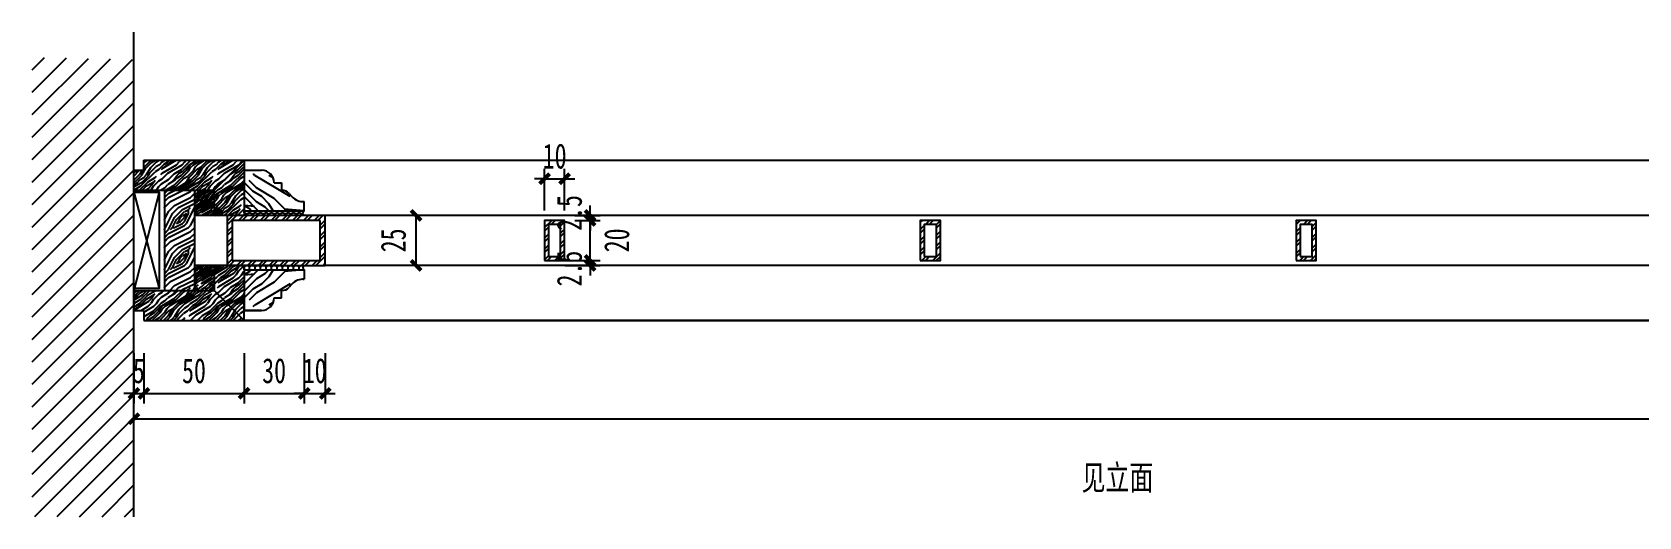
# Model space of a CAD drawing. Header units: millimetres. Extents: x 3104083 to 3173399, y -3165492 to -3044687.
# Drawn here: x 3117554 to 3118356, y -3051331 to -3051089 of the extents above; entities that cross this region are included whole.
import ezdxf

# ---------------------------------------------------------------- set-up
doc = ezdxf.new("R2010")
doc.units = ezdxf.units.MM
doc.header["$LTSCALE"] = 500
doc.header["$MEASUREMENT"] = 0
doc.header["$PDMODE"] = 2
doc.layers.get('0').update_dxf_attribs({"linetype": 'CONTINUOUS'})
doc.layers.get('DEFPOINTS').update_dxf_attribs({"linetype": 'CONTINUOUS'})
for name, color, linetype in [('2', 3, 'CONTINUOUS'), ('D-节点填充', 250, 'CONTINUOUS'), ('D-造型粗线', 4, 'CONTINUOUS'), ('D-造型细线', 146, 'CONTINUOUS')]:
    doc.layers.add(name, color=color, linetype=linetype)
doc.styles.add('DIM', font='SimSun.ttf', dxfattribs={"width": 0.7})
doc.dimstyles.new('00-5', dxfattribs={"dimscale": 5, "dimtxt": 2.5, "dimasz": 1, "dimexe": 1, "dimexo": 1, "dimgap": 1, "dimtad": 1, "dimdec": 0, "dimzin": 0, "dimdsep": 46, "dimtxsty": 'DIM', "dimblk": 'ARCHTICK', "dimcen": 0, "dimclrd": 5, "dimclre": 5, "dimclrt": 35, "dimadec": 0, "dimazin": 0, "dimtfac": 0.5, "dimtdec": 0, "dimtix": 1, "dimtmove": 2, "dimatfit": 2, "dimldrblk": 'A', "dimfxl": 0, "dimtolj": 1, "dimtzin": 0, "dimlwd": -1, "dimlwe": -1, "dimarcsym": 0})
pattern_1 = [(45, (3117604.681, -3051232.757), (-8.4853, 8.4853), [2.4, -3.6, 1.2, -4.8]), (45, (3117610.409, -3051226.605), (-8.4853, 8.4853), [2.4, -9.6]), (45, (3117609.136, -3051227.03), (-8.4853, 8.4853), [1.2, -10.8]), (45, (3117604.257, -3051231.484), (-8.4853, 8.4853), [0.6, -8.4, 0.6, -2.4]), (45, (3117606.803, -3051228.09), (-8.4853, 8.4853), [2.4, -3.6, 0.6, -5.4]), (45, (3117604.469, -3051229.999), (-8.4853, 8.4853), [1.8, -10.2]), (45, (3117606.378, -3051227.666), (-8.4853, 8.4853), [3.6, -8.4]), (45, (3117603.62, -3051229.999), (-8.4853, 8.4853), [2.4, -9.6]), (45, (3117606.803, -3051226.393), (-8.4853, 8.4853), [6, -6]), (45, (3117603.833, -3051228.514), (-8.4853, 8.4853), [1.2, -3.6, 2.4, -4.8]), (45, (3117609.56, -3051222.363), (-8.4853, 8.4853), [2.4, -9.6]), (45, (3117607.651, -3051223.847), (-8.4853, 8.4853), [1.2, -10.8]), (45, (3117605.742, -3051225.332), (-8.4853, 8.4853), [1.2, -10.8]), (45, (3117601.287, -3051229.363), (-8.4853, 8.4853), [2.4, -9.6]), (45, (3117605.318, -3051224.908), (-8.4853, 8.4853), [2.4, -9.6]), (45, (3117604.893, -3051224.484), (-8.4853, 8.4853), [2.4, -2.4, 2.4, -4.8]), (45, (3117602.772, -3051225.757), (-8.4853, 8.4853), [1.2, -6, 2.4, -2.4]), (45, (3117604.257, -3051223.847), (-8.4853, 8.4853), [3.6, -8.4]), (45, (3117603.833, -3051223.423), (-8.4853, 8.4853), [2.4, -9.6]), (45, (3117600.226, -3051226.605), (-8.4853, 8.4853), [3.6, -4.8, 1.2, -2.4]), (45, (3117599.802, -3051226.181), (-8.4853, 8.4853), [6, -6]), (45, (3117604.681, -3051220.878), (-8.4853, 8.4853), [1.2, -10.8]), (45, (3117601.923, -3051223.211), (-8.4853, 8.4853), [2.4, -9.6]), (45, (3117600.014, -3051224.696), (-8.4853, 8.4853), [1.2, -4.8, 1.2, -4.8]), (45, (3117598.954, -3051225.332), (-8.4853, 8.4853), [1.2, -3.6, 2.4, -4.8]), (45, (3117600.439, -3051223.423), (-8.4853, 8.4853), [1.2, -6, 1.2, -3.6]), (45, (3117601.923, -3051221.514), (-8.4853, 8.4853), [3.6, -8.4]), (45, (3117598.105, -3051224.484), (-8.4853, 8.4853), [2.4, -9.6]), (45, (3117602.136, -3051220.029), (-8.4853, 8.4853), [1.2, -10.8]), (45, (3117603.62, -3051218.12), (-8.4853, 8.4853), [1.2, -10.8]), (59.036, (3117609.9845, -3051226.181), (8.48528, 8.48528), [1.236, -48.2413]), (59.036, (3117608.9238, -3051223.4232), (8.48528, 8.48528), [1.236, -48.2413]), (59.036, (3117602.984, -3051219.1805), (8.48528, 8.48528), [1.236, -48.2413]), (59.0362, (3117603.6205, -3051224.908), (8.48528, 8.48528), [1.236, -48.2413]), (59.036, (3117604.0448, -3051221.9383), (8.48528, 8.48528), [1.236, -48.2413]), (59.036, (3117605.5297, -3051221.726), (8.48528, 8.48528), [1.236, -48.2413]), (59.0362, (3117599.8022, -3051224.4839), (8.48528, 8.48528), [1.236, -48.2413]), (59.036, (3117603.6205, -3051221.514), (8.48528, 8.48528), [1.236, -48.2413]), (59.036, (3117608.4996, -3051222.999), (8.48528, 8.48528), [2.472, -47.0053]), (59.036, (3117607.0146, -3051223.211), (8.48528, 8.48528), [2.472, -47.0053]), (59.036, (3117606.5904, -3051222.7868), (8.48528, 8.48528), [2.472, -47.0053]), (210.9638, (3117606.8025, -3051228.09), (-8.48528, -8.48528), [1.236, -2.472, 1.236, -44.53327]), (210.9638, (3117603.8327, -3051228.5144), (-8.48528, -8.48528), [1.236, -48.2413]), (210.9638, (3117600.0143, -3051224.696), (-8.48528, -8.48528), [2.472, -47.0053]), (239.036, (3117610.4088, -3051226.6052), (-8.48528, -8.48528), [1.236, -48.2413]), (30.964, (3117612.1058, -3051224.908), (8.48528, 8.48528), [1.236, -48.2413]), (30.964, (3117606.5904, -3051224.4839), (8.48528, 8.48528), [1.236, -48.2413]), (30.964, (3117606.8025, -3051221.302), (8.48528, 8.48528), [1.236, -48.2413]), (30.9638, (3117602.772, -3051224.0596), (8.48528, 8.48528), [1.236, -48.2413]), (30.9638, (3117600.8628, -3051223.8475), (8.48528, 8.48528), [1.236, -48.2413]), (30.9638, (3117601.287, -3051222.5747), (8.48528, 8.48528), [1.236, -48.2413]), (30.9638, (3117602.772, -3051224.0596), (8.48528, 8.48528), [1.236, -48.2413]), (30.964, (3117604.0448, -3051220.2412), (8.48528, 8.48528), [4.944, -44.5333]), (30.9638, (3117604.6812, -3051231.06), (8.48528, 8.48528), [4.944, -44.5333]), (30.9638, (3117604.8933, -3051229.575), (8.48528, 8.48528), [4.944, -44.5333]), (30.9638, (3117605.3176, -3051228.3022), (8.48528, 8.48528), [1.236, -2.472, 2.472, -43.29727]), (30.9638, (3117604.6812, -3051227.6658), (8.48528, 8.48528), [2.472, -2.472, 2.472, -42.06127]), (30.9638, (3117602.984, -3051227.6658), (8.48528, 8.48528), [4.944, -44.5333]), (30.9638, (3117601.4992, -3051227.878), (8.48528, 8.48528), [4.944, -44.5333]), (30.9638, (3117601.075, -3051227.4537), (8.48528, 8.48528), [4.944, -44.5333]), (30.964, (3117604.469, -3051218.9684), (8.48528, 8.48528), [1.236, -48.2413]), (30.964, (3117604.469, -3051217.2714), (8.48528, 8.48528), [2.472, -47.0053]), (30.964, (3117599.8022, -3051222.7868), (8.48528, 8.48528), [2.472, -47.0053]), (30.9638, (3117606.3782, -3051231.06), (8.48528, 8.48528), [4.944, -44.5333]), (30.964, (3117605.5297, -3051220.029), (8.48528, 8.48528), [3.708, -45.7693]), (30.964, (3117607.0146, -3051219.817), (8.48528, 8.48528), [7.416, -42.0613])]
pattern_2 = [(225, (155081.7494, -124383.8827), (2.6940768363, -2.6940768363), []), (225, (155079.9533, -124383.8827), (2.6940768363, -2.6940768363), [])]

# ---------------------------------------------------------------- blocks, each defined once
blk = doc.blocks.new('_ArchTick')
at = {"color": 0, "linetype": 'ByBlock', "const_width": 0.4}
blk.add_lwpolyline([(-0.5, -0.5), (0.5, 0.5)], dxfattribs=at)
blk = doc.blocks.new('*D5')
at = {"layer": 'D-造型细线', "color": 5, "ltscale": 100}
for p, q in [((3117604.68, -3051249.17), (3117604.68, -3051274.17)), ((3117609.68, -3051249.17), (3117609.68, -3051274.17)), ((3117604.68, -3051269.17), (3117599.68, -3051269.17)), ((3117604.68, -3051269.17), (3117609.68, -3051269.17)), ((3117609.68, -3051269.17), (3117614.68, -3051269.17))]:
    blk.add_line(p, q, dxfattribs=at)
at = {"layer": 'DEFPOINTS', "color": 0, "ltscale": 100}
for p in [(3117604.68, -3051238.48), (3117609.68, -3051232.76), (3117609.68, -3051269.17)]:
    blk.add_point(p, dxfattribs=at)
at = {"layer": 'D-造型细线', "color": 5, "ltscale": 100, "xscale": 5, "yscale": 5, "zscale": 5}
blk.add_blockref('_ArchTick', (3117604.68, -3051269.17), dxfattribs=at)
at = {"layer": 'D-造型细线', "color": 5, "ltscale": 100, "xscale": 5, "yscale": 5, "zscale": 5, "rotation": 180}
blk.add_blockref('_ArchTick', (3117609.68, -3051269.17), dxfattribs=at)
at = {"layer": 'D-造型细线', "color": 35, "ltscale": 100, "insert": (3117607.18, -3051257.92), "char_height": 12.5, "attachment_point": 5, "style": 'DIM'}
blk.add_mtext('\\A1;5', dxfattribs=at)
blk = doc.blocks.new('A')
for p, q in [((-0.37, 0), (-2.13, 0)), ((-1.44, 1.15), (-1.09, 1.44)), ((-1.44, 1.15), (-0.37, 0)), ((-1.44, -1.15), (-0.37, 0)), ((-1.09, 1.44), (0, 0)), ((-1.09, -1.44), (0, 0)), ((-1.44, -1.15), (-1.09, -1.44))]:
    blk.add_line(p, q)
for points in [[(-1.44, 1.15), (-1.09, 1.44), (-0.37, 0), (0, 0)], [(-1.44, -1.15), (-1.09, -1.44), (-0.37, 0), (0, 0)]]:
    blk.add_solid(points)
blk = doc.blocks.new('*D6')
at = {"layer": 'D-造型细线', "color": 5, "ltscale": 100}
for p, q in [((3117609.68, -3051249.17), (3117609.68, -3051274.17)), ((3117659.68, -3051249.17), (3117659.68, -3051274.17)), ((3117609.68, -3051269.17), (3117659.68, -3051269.17))]:
    blk.add_line(p, q, dxfattribs=at)
at = {"layer": 'DEFPOINTS', "color": 0, "ltscale": 100}
for p in [(3117609.68, -3051232.76), (3117659.68, -3051232.76), (3117659.68, -3051269.17)]:
    blk.add_point(p, dxfattribs=at)
at = {"layer": 'D-造型细线', "color": 5, "ltscale": 100, "xscale": 5, "yscale": 5, "zscale": 5, "rotation": 180}
blk.add_blockref('_ArchTick', (3117609.68, -3051269.17), dxfattribs=at)
at = {"layer": 'D-造型细线', "color": 5, "ltscale": 100, "xscale": 5, "yscale": 5, "zscale": 5}
blk.add_blockref('_ArchTick', (3117659.68, -3051269.17), dxfattribs=at)
at = {"layer": 'D-造型细线', "color": 35, "ltscale": 100, "insert": (3117634.68, -3051257.92), "char_height": 12.5, "attachment_point": 5, "style": 'DIM'}
blk.add_mtext('\\A1;50', dxfattribs=at)
blk = doc.blocks.new('*D7')
at = {"layer": 'D-造型细线', "color": 5, "ltscale": 100}
for p, q in [((3117659.68, -3051249.17), (3117659.68, -3051274.17)), ((3117689.68, -3051249.17), (3117689.68, -3051274.17)), ((3117659.68, -3051269.17), (3117689.68, -3051269.17))]:
    blk.add_line(p, q, dxfattribs=at)
at = {"layer": 'DEFPOINTS', "color": 0, "ltscale": 100}
for p in [(3117689.68, -3051212.13), (3117659.68, -3051232.76), (3117689.68, -3051269.17)]:
    blk.add_point(p, dxfattribs=at)
at = {"layer": 'D-造型细线', "color": 5, "ltscale": 100, "xscale": 5, "yscale": 5, "zscale": 5, "rotation": 180}
blk.add_blockref('_ArchTick', (3117659.68, -3051269.17), dxfattribs=at)
at = {"layer": 'D-造型细线', "color": 5, "ltscale": 100, "xscale": 5, "yscale": 5, "zscale": 5}
blk.add_blockref('_ArchTick', (3117689.68, -3051269.17), dxfattribs=at)
at = {"layer": 'D-造型细线', "color": 35, "ltscale": 100, "insert": (3117674.68, -3051257.92), "char_height": 12.5, "attachment_point": 5, "style": 'DIM'}
blk.add_mtext('\\A1;30', dxfattribs=at)
blk = doc.blocks.new('*D8')
at = {"layer": 'D-造型细线', "color": 5, "ltscale": 100}
for p, q in [((3117689.68, -3051249.17), (3117689.68, -3051274.17)), ((3117700.18, -3051249.17), (3117700.18, -3051274.17)), ((3117689.68, -3051269.17), (3117684.68, -3051269.17)), ((3117689.68, -3051269.17), (3117700.18, -3051269.17)), ((3117700.18, -3051269.17), (3117705.18, -3051269.17))]:
    blk.add_line(p, q, dxfattribs=at)
at = {"layer": 'DEFPOINTS', "color": 0, "ltscale": 100}
for p in [(3117700.18, -3051205.26), (3117689.68, -3051212.13), (3117700.18, -3051269.17)]:
    blk.add_point(p, dxfattribs=at)
at = {"layer": 'D-造型细线', "color": 5, "ltscale": 100, "xscale": 5, "yscale": 5, "zscale": 5}
blk.add_blockref('_ArchTick', (3117689.68, -3051269.17), dxfattribs=at)
at = {"layer": 'D-造型细线', "color": 5, "ltscale": 100, "xscale": 5, "yscale": 5, "zscale": 5, "rotation": 180}
blk.add_blockref('_ArchTick', (3117700.18, -3051269.17), dxfattribs=at)
at = {"layer": 'D-造型细线', "color": 35, "ltscale": 100, "insert": (3117694.93, -3051257.92), "char_height": 12.5, "attachment_point": 5, "style": 'DIM'}
blk.add_mtext('\\A1;10', dxfattribs=at)
blk = doc.blocks.new('*D13')
at = {"layer": 'D-造型细线', "color": 5, "ltscale": 100}
for p, q in [((3117745.49, -3051180.26), (3117740.49, -3051180.26)), ((3117745.49, -3051205.26), (3117745.49, -3051180.26)), ((3117745.49, -3051205.26), (3117740.49, -3051205.26))]:
    blk.add_line(p, q, dxfattribs=at)
at = {"layer": 'DEFPOINTS', "color": 0, "ltscale": 100}
for p in [(3117745.49, -3051180.26), (3117745.49, -3051180.26), (3117745.49, -3051205.26)]:
    blk.add_point(p, dxfattribs=at)
at = {"layer": 'D-造型细线', "color": 5, "ltscale": 100, "xscale": 5, "yscale": 5, "zscale": 5}
for p, rotation in [((3117745.49, -3051180.26), 90), ((3117745.49, -3051205.26), 270)]:
    blk.add_blockref('_ArchTick', p, dxfattribs=dict(at, rotation=rotation))
at = {"layer": 'D-造型细线', "color": 35, "ltscale": 100, "insert": (3117734.24, -3051192.76), "char_height": 12.5, "attachment_point": 5, "rotation": 90, "style": 'DIM'}
blk.add_mtext('\\A1;25', dxfattribs=at)
blk = doc.blocks.new('*D16')
at = {"layer": 'D-造型细线', "color": 5, "ltscale": 100}
for p, q in [((3117832.35, -3051202.76), (3117832.35, -3051197.76)), ((3117819.89, -3051202.76), (3117837.35, -3051202.76)), ((3117819.89, -3051205.26), (3117837.35, -3051205.26)), ((3117832.35, -3051205.26), (3117832.35, -3051202.76)), ((3117832.35, -3051205.26), (3117832.35, -3051210.26))]:
    blk.add_line(p, q, dxfattribs=at)
at = {"layer": 'DEFPOINTS', "color": 0, "ltscale": 100}
for p in [(3117814.89, -3051202.76), (3117814.89, -3051205.26), (3117832.35, -3051202.76)]:
    blk.add_point(p, dxfattribs=at)
at = {"layer": 'D-造型细线', "color": 5, "ltscale": 100, "xscale": 5, "yscale": 5, "zscale": 5}
for p, rotation in [((3117832.35, -3051202.76), 270), ((3117832.35, -3051205.26), 90)]:
    blk.add_blockref('_ArchTick', p, dxfattribs=dict(at, rotation=rotation))
at = {"layer": 'D-造型细线', "color": 35, "ltscale": 100, "insert": (3117822.1, -3051206.83), "char_height": 12.5, "attachment_point": 5, "rotation": 90, "style": 'DIM'}
blk.add_mtext('\\A1;2.5', dxfattribs=at)
blk = doc.blocks.new('*D17')
at = {"layer": 'D-造型细线', "color": 5, "ltscale": 100}
for p, q in [((3117824.68, -3051182.76), (3117837.35, -3051182.76)), ((3117832.35, -3051202.76), (3117832.35, -3051182.76)), ((3117819.89, -3051202.76), (3117837.35, -3051202.76))]:
    blk.add_line(p, q, dxfattribs=at)
at = {"layer": 'DEFPOINTS', "color": 0, "ltscale": 100}
for p in [(3117819.68, -3051182.76), (3117832.35, -3051182.76), (3117814.89, -3051202.76)]:
    blk.add_point(p, dxfattribs=at)
at = {"layer": 'D-造型细线', "color": 5, "ltscale": 100, "xscale": 5, "yscale": 5, "zscale": 5}
for p, rotation in [((3117832.35, -3051182.76), 90), ((3117832.35, -3051202.76), 270)]:
    blk.add_blockref('_ArchTick', p, dxfattribs=dict(at, rotation=rotation))
at = {"layer": 'D-造型细线', "color": 35, "ltscale": 100, "insert": (3117845.72, -3051192.76), "char_height": 12.5, "attachment_point": 5, "rotation": 90, "style": 'DIM'}
blk.add_mtext('\\A1;20', dxfattribs=at)
blk = doc.blocks.new('*D18')
at = {"layer": 'D-造型细线', "color": 5, "ltscale": 100}
for p, q in [((3117832.35, -3051180.26), (3117832.35, -3051175.26)), ((3117824.68, -3051180.26), (3117837.35, -3051180.26)), ((3117824.68, -3051182.76), (3117837.35, -3051182.76)), ((3117832.35, -3051182.76), (3117832.35, -3051180.26)), ((3117832.35, -3051182.76), (3117832.35, -3051187.76))]:
    blk.add_line(p, q, dxfattribs=at)
at = {"layer": 'DEFPOINTS', "color": 0, "ltscale": 100}
for p in [(3117819.68, -3051180.26), (3117819.68, -3051182.76), (3117832.35, -3051180.26)]:
    blk.add_point(p, dxfattribs=at)
at = {"layer": 'D-造型细线', "color": 5, "ltscale": 100, "xscale": 5, "yscale": 5, "zscale": 5}
for p, rotation in [((3117832.35, -3051180.26), 270), ((3117832.35, -3051182.76), 90)]:
    blk.add_blockref('_ArchTick', p, dxfattribs=dict(at, rotation=rotation))
at = {"layer": 'D-造型细线', "color": 35, "ltscale": 100, "insert": (3117822.1, -3051179.06), "char_height": 12.5, "attachment_point": 5, "rotation": 90, "style": 'DIM'}
blk.add_mtext('\\A1;2.5', dxfattribs=at)
blk = doc.blocks.new('*D92')
at = {"layer": 'D-造型细线', "color": 5, "ltscale": 100}
for p, q in [((3119144.68, -3051261.83), (3119144.68, -3051286.83)), ((3117604.68, -3051282.24), (3117604.68, -3051276.83)), ((3117604.68, -3051281.83), (3119144.68, -3051281.83))]:
    blk.add_line(p, q, dxfattribs=at)
at = {"layer": 'DEFPOINTS', "color": 0, "ltscale": 100}
for p in [(3119144.68, -3051232.76), (3117604.68, -3051287.24), (3119144.68, -3051281.83)]:
    blk.add_point(p, dxfattribs=at)
at = {"layer": 'D-造型细线', "color": 5, "ltscale": 100, "xscale": 5, "yscale": 5, "zscale": 5, "rotation": 180}
blk.add_blockref('_ArchTick', (3117604.68, -3051281.83), dxfattribs=at)
at = {"layer": 'D-造型细线', "color": 5, "ltscale": 100, "xscale": 5, "yscale": 5, "zscale": 5}
blk.add_blockref('_ArchTick', (3119144.68, -3051281.83), dxfattribs=at)
at = {"layer": 'D-造型细线', "color": 35, "ltscale": 100, "insert": (3118095.57, -3051311.89), "char_height": 12.5, "attachment_point": 5, "style": 'DIM'}
blk.add_mtext('\\A1;见立面', dxfattribs=at)
blk = doc.blocks.new('*D810')
at = {"layer": 'D-造型细线', "color": 5, "ltscale": 100}
for p, q in [((3117809.68, -3051177.76), (3117809.68, -3051157)), ((3117819.68, -3051177.76), (3117819.68, -3051157)), ((3117809.68, -3051162), (3117804.68, -3051162)), ((3117809.68, -3051162), (3117819.68, -3051162)), ((3117819.68, -3051162), (3117824.68, -3051162))]:
    blk.add_line(p, q, dxfattribs=at)
at = {"layer": 'DEFPOINTS', "color": 0, "ltscale": 100}
for p in [(3117819.68, -3051162), (3117809.68, -3051182.76), (3117819.68, -3051182.76)]:
    blk.add_point(p, dxfattribs=at)
at = {"layer": 'D-造型细线', "color": 5, "ltscale": 100, "xscale": 5, "yscale": 5, "zscale": 5}
blk.add_blockref('_ArchTick', (3117809.68, -3051162), dxfattribs=at)
at = {"layer": 'D-造型细线', "color": 5, "ltscale": 100, "xscale": 5, "yscale": 5, "zscale": 5, "rotation": 180}
blk.add_blockref('_ArchTick', (3117819.68, -3051162), dxfattribs=at)
at = {"layer": 'D-造型细线', "color": 35, "ltscale": 100, "insert": (3117814.68, -3051150.75), "char_height": 12.5, "attachment_point": 5, "style": 'DIM'}
blk.add_mtext('\\A1;10', dxfattribs=at)

msp = doc.modelspace()

# ---------------------------------------------------------------- hatches: boundary and pattern name
at = {"layer": '2', "ltscale": 100}
h = msp.add_hatch(dxfattribs=at)
h.set_pattern_fill('ANSI31', color=251, scale=5, style=0)
h.set_pattern_definition([(45, (0, 0), (-5.612660076, 5.612660076), [])])
h.paths.add_polyline_path([(3117553.906, -3051101.275), (3117604.681, -3051102.373), (3117604.681, -3051330.862), (3117553.906, -3051330.681)])
h = msp.add_hatch(dxfattribs=at)
h.set_pattern_fill('木纹面6', color=251, scale=20, style=0, pattern_type=2)
h.set_pattern_definition([(0, (4, -206.377), (20, 20), [1, -19]), (90, (12, -199.377), (-20, 20), [2, -18]), (45, (8, -201.377), (2e-15, 20), [1.414, -4.242, 1.414, -2.828, 9.9, -8.486271246]), (45, (3, -207.377), (2e-15, 20), [1.4142, -2.8284, 1.4142, -22.62747124]), (45, (10, -205.377), (2e-15, 20), [1.4142, -26.87007124]), (45, (12, -206.377), (2e-15, 20), [1.4142, -26.87007124]), (45, (9, -204.377), (2e-15, 20), [1.4142, -26.87007124]), (45, (8, -203.377), (2e-15, 20), [2.8284, -25.45587124]), (45, (13, -188.377), (2e-15, 20), [2.8284, -25.45587124]), (45, (6, -202.377), (2e-15, 20), [5.6568, -22.62747124]), (45, (5, -201.377), (2e-15, 20), [5.6568, -22.62747124]), (45, (18, -195.377), (2e-15, 20), [5.6568, -22.62747124]), (45, (4, -199.377), (2e-15, 20), [4.24264, -24.04163124]), (45, (0, -196.377), (2e-15, 20), [4.24264, -24.04163124]), (45, (2, -198.377), (2e-15, 20), [4.24264, -24.04163124]), (45, (15, -192.377), (2e-15, 20), [7.071068, -21.21320324]), (45, (13, -191.377), (2e-15, 20), [7.071068, -21.21320324]), (45, (15, -196.377), (2e-15, 20), [9.89949492, -18.3847763]), (26.5650512, (6, -204.377), (20, 8e-09), [2.2360678, -42.4852916]), (26.5650512, (10, -198.377), (20, 8e-09), [2.2360678, -42.4852916]), (26.5650512, (9, -200.377), (20, 8e-09), [2.2360678, -42.4852916]), (26.5650512, (5, -206.377), (20, 8e-09), [4.472136, -40.24922354]), (26.5650512, (9, -197.377), (20, 8e-09), [6.70820392, -38.01315562]), (26.5650512, (7, -196.377), (20, 8e-09), [8.9442719, -35.77708764]), (26.5650512, (5, -195.377), (20, 8e-09), [8.9442719, -35.77708764]), (26.5650512, (2, -189.377), (20, 8e-09), [8.9442719, -35.77708764]), (26.5650512, (2, -191.377), (20, 8e-09), [11.18034, -33.54101954]), (26.5650512, (3, -193.377), (20, 8e-09), [11.18034, -33.54101954]), (63.43494882, (10, -201.377), (1e-09, 20), [2.2360678, -42.4852916]), (63.43494882, (7, -203.377), (1e-09, 20), [2.2360678, -42.4852916]), (63.43494882, (4, -206.377), (1e-09, 20), [4.472136, -40.24922354]), (63.43494882, (10, -203.377), (1e-09, 20), [4.472136, -40.24922354]), (63.43494882, (2, -207.377), (1e-09, 20), [6.70820392, -38.01315562]), (63.43494882, (0, -207.377), (1e-09, 20), [8.9442719, -35.77708764]), (63.43494882, (18, -206.377), (1e-09, 20), [8.9442719, -35.77708764]), (63.43494882, (11, -204.377), (1e-09, 20), [8.9442719, -35.77708764]), (63.43494882, (15, -206.377), (1e-09, 20), [11.18034, -33.54101954]), (63.43494882, (13, -205.377), (1e-09, 20), [11.18034, -33.54101954])])
h.paths.add_polyline_path([(3117634.95, -3051167.757), (3117619.95, -3051167.757), (3117619.95, -3051217.757), (3117634.95, -3051217.757), (3117634.95, -3051205.257)])
at = {"layer": 'D-节点填充', "ltscale": 0.15}
h = msp.add_hatch(dxfattribs=at)
h.set_pattern_fill('PANEL', color=256, scale=50, angle=-135, style=0, pattern_type=2)
h.set_pattern_definition([(175, (3117689.68, -3051178.007), (4.36, 49.81), [10, -15, 5, -20]), (135, (3117665.816, -3051152.374), (35.355, 35.355), [10, -40]), (135, (3117671.12, -3051154.14), (35.355, 35.355), [5, -45]), (135, (3117691.45, -3051172.704), (35.355, 35.355), [2.5, -35, 2.5, -10]), (135, (3117680.84, -3051158.56), (35.355, 35.355), [10, -15, 2.5, -22.5]), (135, (3117690.565, -3051166.517), (35.355, 35.355), [7.5, -42.5]), (135, (3117682.61, -3051156.794), (35.355, 35.355), [15, -35]), (135, (3117694.1, -3051166.517), (35.355, 35.355), [10, -40]), (135, (3117680.84, -3051151.49), (35.355, 35.355), [25, -25]), (135, (3117693.217, -3051160.33), (35.355, 35.355), [5, -15, 10, -20]), (135, (3117669.35, -3051134.697), (35.355, 35.355), [10, -40]), (135, (3117677.307, -3051140.884), (35.355, 35.355), [5, -45]), (135, (3117685.26, -3051147.07), (35.355, 35.355), [5, -45]), (135, (3117703.823, -3051163.865), (35.355, 35.355), [10, -40]), (135, (3117687.03, -3051145.303), (35.355, 35.355), [10, -40]), (135, (3117688.797, -3051143.536), (35.355, 35.355), [10, -10, 10, -20]), (135, (3117697.636, -3051148.84), (35.355, 35.355), [5, -25, 10, -10]), (135, (3117691.45, -3051140.884), (35.355, 35.355), [15, -35]), (135, (3117693.217, -3051139.116), (35.355, 35.355), [10, -40]), (135, (3117708.243, -3051152.374), (35.355, 35.355), [15, -20, 5, -10]), (135, (3117710.01, -3051150.607), (35.355, 35.355), [25, -25]), (135, (3117689.68, -3051128.51), (35.355, 35.355), [5, -45]), (135, (3117701.17, -3051138.23), (35.355, 35.355), [10, -40]), (135, (3117709.127, -3051144.42), (35.355, 35.355), [5, -20, 5, -20]), (135, (3117713.546, -3051147.07), (35.355, 35.355), [5, -15, 10, -20]), (135, (3117707.36, -3051139.116), (35.355, 35.355), [5, -25, 5, -15]), (135, (3117701.17, -3051131.16), (35.355, 35.355), [15, -35]), (135, (3117717.08, -3051143.536), (35.355, 35.355), [10, -40]), (135, (3117700.29, -3051124.974), (35.355, 35.355), [5, -45]), (135, (3117694.1, -3051117.02), (35.355, 35.355), [5, -45]), (120.964, (3117667.584, -3051150.607), (-35.3553, 35.3553), [5.15, -201.005]), (120.964, (3117672.004, -3051139.116), (-35.3553, 35.3553), [5.15, -201.005]), (120.964, (3117696.752, -3051121.438), (-35.3553, 35.3553), [5.15, -201.005]), (120.964, (3117694.1, -3051145.303), (-35.3553, 35.3553), [5.15, -201.005]), (120.964, (3117692.333, -3051132.929), (-35.3553, 35.3553), [5.15, -201.005]), (120.964, (3117686.146, -3051132.045), (-35.3553, 35.3553), [5.15, -201.005]), (120.964, (3117710.01, -3051143.536), (-35.3553, 35.3553), [5.15, -201.005]), (120.964, (3117694.1, -3051131.161), (-35.3553, 35.3553), [5.15, -201.005]), (120.964, (3117673.771, -3051137.348), (-35.3553, 35.3553), [10.3, -195.855]), (120.964, (3117679.958, -3051138.232), (-35.3553, 35.3553), [10.3, -195.855]), (120.964, (3117681.726, -3051136.464), (-35.3553, 35.3553), [10.3, -195.855]), (329.036, (3117680.842, -3051158.562), (35.3553, -35.3553), [5.15, -10.3, 5.15, -185.5553]), (329.036, (3117693.217, -3051160.329), (35.3553, -35.3553), [5.15, -201.005]), (329.036, (3117709.127, -3051144.42), (35.3553, -35.3553), [10.3, -195.855]), (300.964, (3117665.816, -3051152.374), (35.3553, -35.3553), [5.15, -201.005]), (149.036, (3117658.745, -3051145.303), (-35.3553, 35.3553), [5.15, -201.005]), (149.036, (3117681.726, -3051143.536), (-35.3553, 35.3553), [5.15, -201.005]), (149.036, (3117680.842, -3051130.277), (-35.3553, 35.3553), [5.15, -201.005]), (149.036, (3117697.636, -3051141.768), (-35.3553, 35.3553), [5.15, -201.005]), (149.036, (3117705.591, -3051140.884), (-35.3553, 35.3553), [5.15, -201.005]), (149.036, (3117703.823, -3051135.58), (-35.3553, 35.3553), [5.15, -201.005]), (149.036, (3117697.636, -3051141.768), (-35.3553, 35.3553), [5.15, -201.005]), (149.036, (3117692.333, -3051125.858), (-35.3553, 35.3553), [20.6, -185.555]), (149.036, (3117689.681, -3051170.936), (-35.3553, 35.3553), [20.6, -185.555]), (149.036, (3117688.797, -3051164.749), (-35.3553, 35.3553), [20.6, -185.555]), (149.036, (3117687.03, -3051159.445), (-35.3553, 35.3553), [5.15, -10.3, 10.3, -180.4053]), (149.036, (3117689.681, -3051156.794), (-35.3553, 35.3553), [10.3, -10.3, 10.3, -175.2553]), (149.036, (3117696.752, -3051156.794), (-35.3553, 35.3553), [20.6, -185.555]), (149.036, (3117702.94, -3051157.678), (-35.3553, 35.3553), [20.6, -185.555]), (149.036, (3117704.707, -3051155.91), (-35.3553, 35.3553), [20.6, -185.555]), (149.036, (3117690.565, -3051120.555), (-35.3553, 35.3553), [5.15, -201.005]), (149.036, (3117690.565, -3051113.484), (-35.3553, 35.3553), [10.3, -195.855]), (149.036, (3117710.01, -3051136.464), (-35.3553, 35.3553), [10.3, -195.855]), (149.036, (3117682.61, -3051170.936), (-35.3553, 35.3553), [20.6, -185.555]), (149.036, (3117686.146, -3051124.974), (-35.3553, 35.3553), [15.45, -190.705]), (149.036, (3117679.958, -3051124.09), (-35.3553, 35.3553), [30.9, -175.255])])
h.paths.add_polyline_path([(3117659.681, -3051164.007), (3117662.181, -3051164.007, -1), (3117674.681, -3051164.007), (3117678.431, -3051164.007), (3117678.431, -3051167.757, -0.2272617), (3117682.131, -3051169.328, 0.0076863), (3117683.62, -3051170.967, 0.2228721), (3117689.681, -3051173.382), (3117689.681, -3051178.007), (3117659.681, -3051178.007)])
h = msp.add_hatch(dxfattribs=at)
h.set_pattern_fill('ANSI32', color=256, scale=0.8, angle=180, style=0)
h.set_pattern_definition(pattern_2)
h.paths.add_polyline_path([(3117700.178, -3051180.257), (3117651.199, -3051180.257), (3117651.199, -3051205.257), (3117700.178, -3051205.257)])
h.paths.add_polyline_path([(3117697.678, -3051182.757), (3117653.699, -3051182.757), (3117653.699, -3051202.757), (3117697.678, -3051202.757)], flags=16)
h = msp.add_hatch(dxfattribs=at)
h.set_pattern_fill('ANSI32', color=256, scale=0.8, angle=180, style=0)
h.set_pattern_definition(pattern_2)
h.paths.add_polyline_path([(3117809.681, -3051202.757), (3117819.681, -3051202.757), (3117819.681, -3051182.757), (3117809.681, -3051182.757)])
h.paths.add_polyline_path([(3117811.681, -3051200.757), (3117817.681, -3051200.757), (3117817.681, -3051184.757), (3117811.681, -3051184.757)], flags=16)
h = msp.add_hatch(dxfattribs=at)
h.set_pattern_fill('ANSI32', color=256, scale=0.8, angle=180, style=0)
h.set_pattern_definition(pattern_2)
h.paths.add_polyline_path([(3117997.181, -3051202.757), (3118007.181, -3051202.757), (3118007.181, -3051182.757), (3117997.181, -3051182.757)])
h.paths.add_polyline_path([(3117999.181, -3051200.757), (3118005.181, -3051200.757), (3118005.181, -3051184.757), (3117999.181, -3051184.757)], flags=16)
h = msp.add_hatch(dxfattribs=at)
h.set_pattern_fill('ANSI32', color=256, scale=0.8, angle=180, style=0)
h.set_pattern_definition(pattern_2)
h.paths.add_polyline_path([(3118184.681, -3051202.757), (3118194.681, -3051202.757), (3118194.681, -3051182.757), (3118184.681, -3051182.757)])
h.paths.add_polyline_path([(3118186.681, -3051200.757), (3118192.681, -3051200.757), (3118192.681, -3051184.757), (3118186.681, -3051184.757)], flags=16)
h = msp.add_hatch(dxfattribs=at)
h.set_pattern_fill('PANEL', color=256, scale=50, angle=-135, style=0, pattern_type=2)
h.set_pattern_definition([(185, (3117689.68, -3051207.507), (4.36, -49.81), [10, -15, 5, -20]), (225, (3117665.816, -3051233.14), (35.355, -35.355), [10, -40]), (225, (3117671.12, -3051231.37), (35.355, -35.355), [5, -45]), (225, (3117691.45, -3051212.81), (35.355, -35.355), [2.5, -35, 2.5, -10]), (225, (3117680.84, -3051226.95), (35.355, -35.355), [10, -15, 2.5, -22.5]), (225, (3117690.565, -3051218.997), (35.355, -35.355), [7.5, -42.5]), (225, (3117682.61, -3051228.72), (35.355, -35.355), [15, -35]), (225, (3117694.1, -3051218.997), (35.355, -35.355), [10, -40]), (225, (3117680.84, -3051234.024), (35.355, -35.355), [25, -25]), (225, (3117693.217, -3051225.185), (35.355, -35.355), [5, -15, 10, -20]), (225, (3117669.35, -3051250.817), (35.355, -35.355), [10, -40]), (225, (3117677.307, -3051244.63), (35.355, -35.355), [5, -45]), (225, (3117685.26, -3051238.443), (35.355, -35.355), [5, -45]), (225, (3117703.823, -3051221.65), (35.355, -35.355), [10, -40]), (225, (3117687.03, -3051240.21), (35.355, -35.355), [10, -40]), (225, (3117688.797, -3051241.98), (35.355, -35.355), [10, -10, 10, -20]), (225, (3117697.636, -3051236.675), (35.355, -35.355), [5, -25, 10, -10]), (225, (3117691.45, -3051244.63), (35.355, -35.355), [15, -35]), (225, (3117693.217, -3051246.4), (35.355, -35.355), [10, -40]), (225, (3117708.243, -3051233.14), (35.355, -35.355), [15, -20, 5, -10]), (225, (3117710.01, -3051234.907), (35.355, -35.355), [25, -25]), (225, (3117689.68, -3051257.004), (35.355, -35.355), [5, -45]), (225, (3117701.17, -3051247.28), (35.355, -35.355), [10, -40]), (225, (3117709.127, -3051241.095), (35.355, -35.355), [5, -20, 5, -20]), (225, (3117713.546, -3051238.443), (35.355, -35.355), [5, -15, 10, -20]), (225, (3117707.36, -3051246.4), (35.355, -35.355), [5, -25, 5, -15]), (225, (3117701.17, -3051254.353), (35.355, -35.355), [15, -35]), (225, (3117717.08, -3051241.98), (35.355, -35.355), [10, -40]), (225, (3117700.29, -3051260.54), (35.355, -35.355), [5, -45]), (225, (3117694.1, -3051268.495), (35.355, -35.355), [5, -45]), (239.036, (3117667.584, -3051234.907), (-35.3553, -35.3553), [5.15, -201.005]), (239.036, (3117672.004, -3051246.398), (-35.3553, -35.3553), [5.15, -201.005]), (239.036, (3117696.752, -3051264.076), (-35.3553, -35.3553), [5.15, -201.005]), (239.036, (3117694.1, -3051240.211), (-35.3553, -35.3553), [5.15, -201.005]), (239.036, (3117692.333, -3051252.585), (-35.3553, -35.3553), [5.15, -201.005]), (239.036, (3117686.146, -3051253.469), (-35.3553, -35.3553), [5.15, -201.005]), (239.036, (3117710.01, -3051241.978), (-35.3553, -35.3553), [5.15, -201.005]), (239.036, (3117694.1, -3051254.353), (-35.3553, -35.3553), [5.15, -201.005]), (239.036, (3117673.771, -3051248.166), (-35.3553, -35.3553), [10.3, -195.855]), (239.036, (3117679.958, -3051247.282), (-35.3553, -35.3553), [10.3, -195.855]), (239.036, (3117681.726, -3051249.05), (-35.3553, -35.3553), [10.3, -195.855]), (30.964, (3117680.842, -3051226.952), (35.3553, 35.3553), [5.15, -10.3, 5.15, -185.5553]), (30.964, (3117693.217, -3051225.185), (35.3553, 35.3553), [5.15, -201.005]), (30.964, (3117709.127, -3051241.095), (35.3553, 35.3553), [10.3, -195.855]), (59.036, (3117665.816, -3051233.14), (35.3553, 35.3553), [5.15, -201.005]), (210.964, (3117658.745, -3051240.211), (-35.3553, -35.3553), [5.15, -201.005]), (210.964, (3117681.726, -3051241.978), (-35.3553, -35.3553), [5.15, -201.005]), (210.964, (3117680.842, -3051255.237), (-35.3553, -35.3553), [5.15, -201.005]), (210.964, (3117697.636, -3051243.746), (-35.3553, -35.3553), [5.15, -201.005]), (210.964, (3117705.591, -3051244.63), (-35.3553, -35.3553), [5.15, -201.005]), (210.964, (3117703.823, -3051249.933), (-35.3553, -35.3553), [5.15, -201.005]), (210.964, (3117697.636, -3051243.746), (-35.3553, -35.3553), [5.15, -201.005]), (210.964, (3117692.333, -3051259.656), (-35.3553, -35.3553), [20.6, -185.555]), (210.964, (3117689.681, -3051214.578), (-35.3553, -35.3553), [20.6, -185.555]), (210.964, (3117688.797, -3051220.765), (-35.3553, -35.3553), [20.6, -185.555]), (210.964, (3117687.03, -3051226.069), (-35.3553, -35.3553), [5.15, -10.3, 10.3, -180.4053]), (210.964, (3117689.681, -3051228.72), (-35.3553, -35.3553), [10.3, -10.3, 10.3, -175.2553]), (210.964, (3117696.752, -3051228.72), (-35.3553, -35.3553), [20.6, -185.555]), (210.964, (3117702.94, -3051227.836), (-35.3553, -35.3553), [20.6, -185.555]), (210.964, (3117704.707, -3051229.604), (-35.3553, -35.3553), [20.6, -185.555]), (210.964, (3117690.565, -3051264.96), (-35.3553, -35.3553), [5.15, -201.005]), (210.964, (3117690.565, -3051272.03), (-35.3553, -35.3553), [10.3, -195.855]), (210.964, (3117710.01, -3051249.05), (-35.3553, -35.3553), [10.3, -195.855]), (210.964, (3117682.61, -3051214.578), (-35.3553, -35.3553), [20.6, -185.555]), (210.964, (3117686.146, -3051260.54), (-35.3553, -35.3553), [15.45, -190.705]), (210.964, (3117679.958, -3051261.424), (-35.3553, -35.3553), [30.9, -175.255])])
h.paths.add_polyline_path([(3117659.681, -3051221.507), (3117662.181, -3051221.507, 1), (3117674.681, -3051221.507), (3117678.431, -3051221.507), (3117678.431, -3051217.757, 0.2272617), (3117682.131, -3051216.186, -0.0076863), (3117683.62, -3051214.547, -0.2228721), (3117689.681, -3051212.132), (3117689.681, -3051207.507), (3117659.681, -3051207.507)])
at = {"layer": 'D-造型细线', "ltscale": 100}
h = msp.add_hatch(dxfattribs=at)
h.set_pattern_fill('FB木纹中SC300', color=251, scale=5, angle=45, style=0, pattern_type=2)
h.set_pattern_definition([(45, (3117604.681, -3051232.757), (-14.142, 14.142), [4, -6, 2, -8]), (45, (3117614.227, -3051222.504), (-14.142, 14.142), [4, -16]), (45, (3117612.106, -3051223.211), (-14.142, 14.142), [2, -18]), (45, (3117603.974, -3051230.636), (-14.142, 14.142), [1, -14, 1, -4]), (45, (3117608.217, -3051224.979), (-14.142, 14.142), [4, -6, 1, -9]), (45, (3117604.328, -3051228.16), (-14.142, 14.142), [3, -17]), (45, (3117607.51, -3051224.272), (-14.142, 14.142), [6, -14]), (45, (3117602.913, -3051228.16), (-14.142, 14.142), [4, -16]), (45, (3117608.217, -3051222.15), (-14.142, 14.142), [10, -10]), (45, (3117603.267, -3051225.686), (-14.142, 14.142), [2, -6, 4, -8]), (45, (3117612.813, -3051215.433), (-14.142, 14.142), [4, -16]), (45, (3117609.63, -3051217.908), (-14.142, 14.142), [2, -18]), (45, (3117606.449, -3051220.383), (-14.142, 14.142), [2, -18]), (45, (3117599.024, -3051227.1), (-14.142, 14.142), [4, -16]), (45, (3117605.742, -3051219.676), (-14.142, 14.142), [4, -16]), (45, (3117605.035, -3051218.968), (-14.142, 14.142), [4, -4, 4, -8]), (45, (3117601.5, -3051221.09), (-14.142, 14.142), [2, -10, 4, -4]), (45, (3117603.974, -3051217.908), (-14.142, 14.142), [6, -14]), (45, (3117603.267, -3051217.2), (-14.142, 14.142), [4, -16]), (45, (3117597.257, -3051222.504), (-14.142, 14.142), [6, -8, 2, -4]), (45, (3117596.55, -3051221.797), (-14.142, 14.142), [10, -10]), (45, (3117604.681, -3051212.958), (-14.142, 14.142), [2, -18]), (45, (3117600.085, -3051216.847), (-14.142, 14.142), [4, -16]), (45, (3117596.903, -3051219.322), (-14.142, 14.142), [2, -8, 2, -8]), (45, (3117595.135, -3051220.383), (-14.142, 14.142), [2, -6, 4, -8]), (45, (3117597.61, -3051217.2), (-14.142, 14.142), [2, -10, 2, -6]), (45, (3117600.085, -3051214.019), (-14.142, 14.142), [6, -14]), (45, (3117593.721, -3051218.968), (-14.142, 14.142), [4, -16]), (45, (3117600.439, -3051211.544), (-14.142, 14.142), [2, -18]), (45, (3117602.913, -3051208.362), (-14.142, 14.142), [2, -18]), (59.036, (3117613.52, -3051221.797), (14.14214, 14.14214), [2.06, -80.402]), (59.036, (3117611.7523, -3051217.2007), (14.14214, 14.14214), [2.06, -80.402]), (59.036, (3117601.853, -3051210.1296), (14.14214, 14.14214), [2.06, -80.402]), (59.036, (3117602.9134, -3051219.6755), (14.14214, 14.14214), [2.06, -80.402]), (59.036, (3117603.6205, -3051214.726), (14.14214, 14.14214), [2.06, -80.402]), (59.036, (3117606.0954, -3051214.372), (14.14214, 14.14214), [2.06, -80.402]), (59.036, (3117596.5495, -3051218.9684), (14.14214, 14.14214), [2.06, -80.402]), (59.036, (3117602.9134, -3051214.0187), (14.14214, 14.14214), [2.06, -80.402]), (59.036, (3117611.045, -3051216.4935), (14.14214, 14.14214), [4.12, -78.342]), (59.036, (3117608.5703, -3051216.847), (14.14214, 14.14214), [4.12, -78.342]), (59.036, (3117607.863, -3051216.14), (14.14214, 14.14214), [4.12, -78.342]), (210.964, (3117608.2167, -3051224.979), (-14.14214, -14.14214), [2.06, -4.12, 2.06, -74.2221]), (210.964, (3117603.267, -3051225.686), (-14.14214, -14.14214), [2.06, -80.402]), (210.964, (3117596.903, -3051219.322), (-14.14214, -14.14214), [4.12, -78.342]), (239.036, (3117614.227, -3051222.504), (-14.14214, -14.14214), [2.06, -80.402]), (30.964, (3117617.0556, -3051219.6755), (14.14214, 14.14214), [2.06, -80.402]), (30.964, (3117607.863, -3051218.9684), (14.14214, 14.14214), [2.06, -80.402]), (30.964, (3117608.2167, -3051213.665), (14.14214, 14.14214), [2.06, -80.402]), (30.964, (3117601.499, -3051218.2613), (14.14214, 14.14214), [2.06, -80.402]), (30.964, (3117598.317, -3051217.908), (14.14214, 14.14214), [2.06, -80.402]), (30.964, (3117599.0243, -3051215.7864), (14.14214, 14.14214), [2.06, -80.402]), (30.964, (3117601.499, -3051218.2613), (14.14214, 14.14214), [2.06, -80.402]), (30.964, (3117603.6205, -3051211.8974), (14.14214, 14.14214), [8.24, -74.222]), (30.964, (3117604.681, -3051229.9286), (14.14214, 14.14214), [8.24, -74.222]), (30.964, (3117605.0347, -3051227.4537), (14.14214, 14.14214), [8.24, -74.222]), (30.964, (3117605.742, -3051225.3324), (14.14214, 14.14214), [2.06, -4.12, 4.12, -72.1621]), (30.964, (3117604.681, -3051224.2717), (14.14214, 14.14214), [4.12, -4.12, 4.12, -70.1021]), (30.964, (3117601.853, -3051224.2717), (14.14214, 14.14214), [8.24, -74.222]), (30.964, (3117599.378, -3051224.6253), (14.14214, 14.14214), [8.24, -74.222]), (30.964, (3117598.671, -3051223.918), (14.14214, 14.14214), [8.24, -74.222]), (30.964, (3117604.3276, -3051209.776), (14.14214, 14.14214), [2.06, -80.402]), (30.964, (3117604.3276, -3051206.9476), (14.14213, 14.14214), [4.12, -78.342]), (30.964, (3117596.5495, -3051216.14), (14.14213, 14.14214), [4.12, -78.342]), (30.964, (3117607.5096, -3051229.9286), (14.14214, 14.14214), [8.24, -74.222]), (30.964, (3117606.0954, -3051211.544), (14.14214, 14.14214), [6.18, -76.282]), (30.964, (3117608.5703, -3051211.1902), (14.14214, 14.14214), [12.36, -70.102])])
h.paths.add_polyline_path([(3117644.681, -3051167.757), (3117644.681, -3051180.257), (3117659.681, -3051180.257), (3117659.681, -3051157.757), (3117659.681, -3051152.757), (3117609.681, -3051152.757), (3117609.681, -3051157.757), (3117604.681, -3051157.757), (3117604.681, -3051167.757)])
h.paths.add_polyline_path([(3117644.681, -3051217.757), (3117604.681, -3051217.757), (3117604.681, -3051227.757), (3117609.681, -3051227.757), (3117609.681, -3051232.757), (3117659.681, -3051232.757), (3117659.681, -3051227.757), (3117659.681, -3051222.757), (3117659.681, -3051205.257), (3117651.199, -3051205.257), (3117644.681, -3051205.257)])
h = msp.add_hatch(dxfattribs=at)
h.set_pattern_fill('FB木纹中SC300', color=251, scale=3, angle=45, style=0, pattern_type=2)
h.set_pattern_definition(pattern_1)
h.paths.add_polyline_path([(3117634.95, -3051180.257), (3117644.681, -3051180.257), (3117644.681, -3051167.757), (3117634.95, -3051167.757)])
h = msp.add_hatch(dxfattribs=at)
h.set_pattern_fill('HONEY', color=251, angle=90, style=0)
h.set_pattern_definition([(90, (3117659.6812, -3051207.507), (-1.374815, 2.38125), [1.5875, -3.175]), (210, (3117659.6812, -3051207.507), (-1.374815, -2.38125), [1.5875, -3.175]), (150, (3117659.6812, -3051207.507), (-2.74963, 3e-07), [-3.175, 1.5875])])
h.paths.add_polyline_path([(3117659.681, -3051178.007), (3117659.681, -3051180.257), (3117689.681, -3051180.257, -0.5555556), (3117689.681, -3051178.007)])
h.paths.add_polyline_path([(3117689.681, -3051207.507, -0.5555556), (3117689.681, -3051205.257), (3117659.681, -3051205.257), (3117659.681, -3051207.507)])
h = msp.add_hatch(dxfattribs=at)
h.set_pattern_fill('FB木纹中SC300', color=251, scale=3, angle=45, style=0, pattern_type=2)
h.set_pattern_definition(pattern_1)
h.paths.add_polyline_path([(3117644.681, -3051217.757), (3117644.681, -3051205.257), (3117634.95, -3051205.257), (3117634.95, -3051217.757)])

# ---------------------------------------------------------------- linework, layer by layer
at = {"layer": '2', "color": 3, "ltscale": 100}
for p, q in [((3117604.681, -3051330.862), (3117604.681, -3051088.745)), ((3117604.681, -3051157.757), (3117609.681, -3051157.757)), ((3117604.681, -3051167.757), (3117604.681, -3051157.757)), ((3117609.681, -3051157.757), (3117609.681, -3051152.757)), ((3117609.681, -3051152.757), (3117659.681, -3051152.757)), ((3117659.681, -3051152.757), (3117659.681, -3051157.757)), ((3117659.681, -3051157.757), (3117668.431, -3051157.757)), ((3117659.681, -3051157.757), (3117659.681, -3051180.257)), ((3117659.681, -3051157.757), (3117659.681, -3051162.757)), ((3117604.681, -3051167.757), (3117644.681, -3051167.757)), ((3117619.95, -3051167.757), (3117619.95, -3051217.757)), ((3117634.95, -3051167.757), (3117634.95, -3051180.257)), ((3117634.95, -3051167.757), (3117634.95, -3051217.757)), ((3117644.681, -3051167.757), (3117644.681, -3051180.257)), ((3117674.681, -3051164.007), (3117678.431, -3051164.007)), ((3117678.431, -3051164.007), (3117678.431, -3051167.757)), ((3117689.056, -3051173.382), (3117689.681, -3051173.382)), ((3117689.681, -3051178.007), (3117689.681, -3051173.382)), ((3117659.681, -3051180.257), (3117634.95, -3051180.257)), ((3117659.681, -3051178.007), (3117689.681, -3051178.007)), ((3117634.95, -3051205.257), (3117634.95, -3051217.757)), ((3117659.681, -3051205.257), (3117634.95, -3051205.257)), ((3117644.681, -3051205.257), (3117644.681, -3051217.757)), ((3117659.681, -3051205.257), (3117659.681, -3051227.757)), ((3117659.681, -3051207.507), (3117689.681, -3051207.507)), ((3117689.681, -3051207.507), (3117689.681, -3051212.132)), ((3117604.681, -3051217.757), (3117644.681, -3051217.757)), ((3117604.681, -3051217.757), (3117604.681, -3051227.757)), ((3117659.681, -3051227.757), (3117659.681, -3051222.757)), ((3117674.681, -3051221.507), (3117678.431, -3051221.507)), ((3117678.431, -3051221.507), (3117678.431, -3051217.757)), ((3117604.681, -3051227.757), (3117609.681, -3051227.757)), ((3117609.681, -3051227.757), (3117609.681, -3051232.757)), ((3117668.431, -3051227.757), (3117659.681, -3051227.757)), ((3117659.681, -3051227.757), (3117668.431, -3051227.757)), ((3117659.681, -3051232.757), (3117659.681, -3051227.757)), ((3117609.681, -3051232.757), (3117659.681, -3051232.757))]:
    msp.add_line(p, q, dxfattribs=at)
at = {"layer": '2', "color": 1, "ltscale": 100}
for p, q in [((3117617.341, -3051168.757), (3117604.681, -3051217.757)), ((3117604.681, -3051168.757), (3117617.341, -3051216.757))]:
    msp.add_line(p, q, dxfattribs=at)
at = {"layer": '2', "color": 3, "ltscale": 100}
for points in [[(3117644.681, -3051167.757), (3117659.681, -3051152.757)], [(3117644.681, -3051217.757), (3117659.681, -3051232.757)]]:
    msp.add_lwpolyline(points, dxfattribs=at)
msp.add_lwpolyline([(3117604.681, -3051168.757), (3117617.341, -3051168.757), (3117617.341, -3051216.757), (3117604.681, -3051216.757)], close=True, dxfattribs=at)
for centre, radius, start, end in [((3117668.431, -3051164.007), 6.25, 0, 90), ((3117678.642, -3051172.403), 4.65, 41.382855, 92.597507), ((3117736.162, -3051121.723), 72.011, 221.382855, 223.144387), ((3117689.225, -3051165.713), 7.682, 223.144387, 273.401524), ((3117736.162, -3051263.791), 72.011, 136.855613, 138.617145), ((3117689.225, -3051219.801), 7.682, 86.598476, 136.855613), ((3117668.431, -3051221.507), 6.25, 270, 0), ((3117678.642, -3051213.111), 4.65, 267.402493, 318.617145)]:
    msp.add_arc(centre, radius, start, end, dxfattribs=at)
at = {"layer": 'D-造型粗线'}
for p, q in [((3117677.178, -3051180.257), (3117659.681, -3051180.257)), ((3117677.178, -3051205.257), (3117659.681, -3051205.257)), ((3117659.681, -3051207.507), (3117689.681, -3051207.507)), ((3117689.056, -3051212.132), (3117689.681, -3051212.132))]:
    msp.add_line(p, q, dxfattribs=at)
msp.add_lwpolyline([(3117700.178, -3051180.257), (3117651.199, -3051180.257), (3117651.199, -3051205.257), (3117700.178, -3051205.257)], close=True, dxfattribs=at)
at = {"layer": 'D-造型细线', "color": 44, "ltscale": 0.15}
for p, q in [((3119094.681, -3051180.257), (3117700.178, -3051180.257)), ((3119094.681, -3051205.257), (3117700.178, -3051205.257))]:
    msp.add_line(p, q, dxfattribs=at)
at = {"layer": 'D-造型细线', "color": 146, "ltscale": 100}
for points in [[(3117659.681, -3051152.757), (3119094.681, -3051152.757)], [(3117659.681, -3051232.757), (3119094.681, -3051232.757)]]:
    msp.add_lwpolyline(points, dxfattribs=at)
at = {"layer": 'D-造型细线', "color": 44, "ltscale": 0.15}
for points in [[(3117697.678, -3051182.757), (3117653.699, -3051182.757), (3117653.699, -3051202.757), (3117697.678, -3051202.757)], [(3117809.681, -3051202.757), (3117819.681, -3051202.757), (3117819.681, -3051182.757), (3117809.681, -3051182.757)], [(3117997.181, -3051202.757), (3118007.181, -3051202.757), (3118007.181, -3051182.757), (3117997.181, -3051182.757)], [(3118184.681, -3051202.757), (3118194.681, -3051202.757), (3118194.681, -3051182.757), (3118184.681, -3051182.757)], [(3117811.681, -3051200.757), (3117817.681, -3051200.757), (3117817.681, -3051184.757), (3117811.681, -3051184.757)], [(3117999.181, -3051200.757), (3118005.181, -3051200.757), (3118005.181, -3051184.757), (3117999.181, -3051184.757)], [(3118186.681, -3051200.757), (3118192.681, -3051200.757), (3118192.681, -3051184.757), (3118186.681, -3051184.757)]]:
    msp.add_lwpolyline(points, close=True, dxfattribs=at)
at = {"layer": 'D-造型细线', "color": 251, "ltscale": 100}
msp.add_lwpolyline([(3119094.681, -3051232.757), (3117659.681, -3051232.757)], dxfattribs=at)
at = {"layer": 'D-造型细线', "color": 44, "ltscale": 0.15}
for centre in [(3117690.381, -3051179.132), (3117690.381, -3051206.382)]:
    msp.add_arc(centre, 1.325, 121.890792, 238.109208, dxfattribs=at)

# ---------------------------------------------------------------- dimensions: what is measured, and where the dimension line sits
at = {"layer": 'D-造型细线', "color": 3, "ltscale": 100}
for base, p1, p2, picture, middle in [((3117819.681, -3051162.003), (3117809.681, -3051182.757), (3117819.681, -3051182.757), '*D810', (3117814.681, -3051150.753)), ((3117700.178, -3051269.172), (3117689.681, -3051212.132), (3117700.178, -3051205.257), '*D8', (3117694.929, -3051257.922)), ((3117689.681, -3051269.172), (3117659.681, -3051232.757), (3117689.681, -3051212.132), '*D7', (3117674.681, -3051257.922)), ((3117609.681, -3051269.172), (3117604.681, -3051238.485), (3117609.681, -3051232.757), '*D5', (3117607.181, -3051257.922)), ((3117659.681, -3051269.172), (3117609.681, -3051232.757), (3117659.681, -3051232.757), '*D6', (3117634.681, -3051257.922))]:
    dim = msp.add_linear_dim(base=base, p1=p1, p2=p2, dimstyle='00-5', dxfattribs=at)
    dim.commit()
    dim.dimension.update_dxf_attribs({"geometry": picture, "text_midpoint": middle})
for base, p1, p2, picture, middle in [((3117832.353, -3051180.257), (3117819.681, -3051182.757), (3117819.681, -3051180.257), '*D18', (3117822.103, -3051179.061)), ((3117832.353, -3051202.757), (3117814.893, -3051205.257), (3117814.893, -3051202.757), '*D16', (3117822.103, -3051206.827))]:
    dim = msp.add_linear_dim(base=base, p1=p1, p2=p2, angle=90, text='2.5', dimstyle='00-5', dxfattribs=at)
    dim.commit()
    dim.dimension.update_dxf_attribs({"geometry": picture, "text_midpoint": middle, "dimtype": 160})
dim = msp.add_linear_dim(base=(3117745.489, -3051180.257), p1=(3117745.489, -3051205.257), p2=(3117745.489, -3051180.257), angle=90, dimstyle='00-5', dxfattribs=at)
dim.commit()
dim.dimension.update_dxf_attribs({"geometry": '*D13', "text_midpoint": (3117734.239, -3051192.757)})
dim = msp.add_linear_dim(base=(3117832.353, -3051182.757), p1=(3117814.893, -3051202.757), p2=(3117819.681, -3051182.757), angle=90, dimstyle='00-5', dxfattribs=at)
dim.commit()
dim.dimension.update_dxf_attribs({"geometry": '*D17', "text_midpoint": (3117845.717, -3051192.757), "dimtype": 160})
dim = msp.add_linear_dim(base=(3119144.681, -3051281.834), p1=(3117604.681, -3051287.24), p2=(3119144.681, -3051232.757), text='见立面', dimstyle='00-5', dxfattribs=at)
dim.commit()
dim.dimension.update_dxf_attribs({"geometry": '*D92', "text_midpoint": (3118095.566, -3051311.893), "dimtype": 160})

doc.saveas('drawing.dxf')
